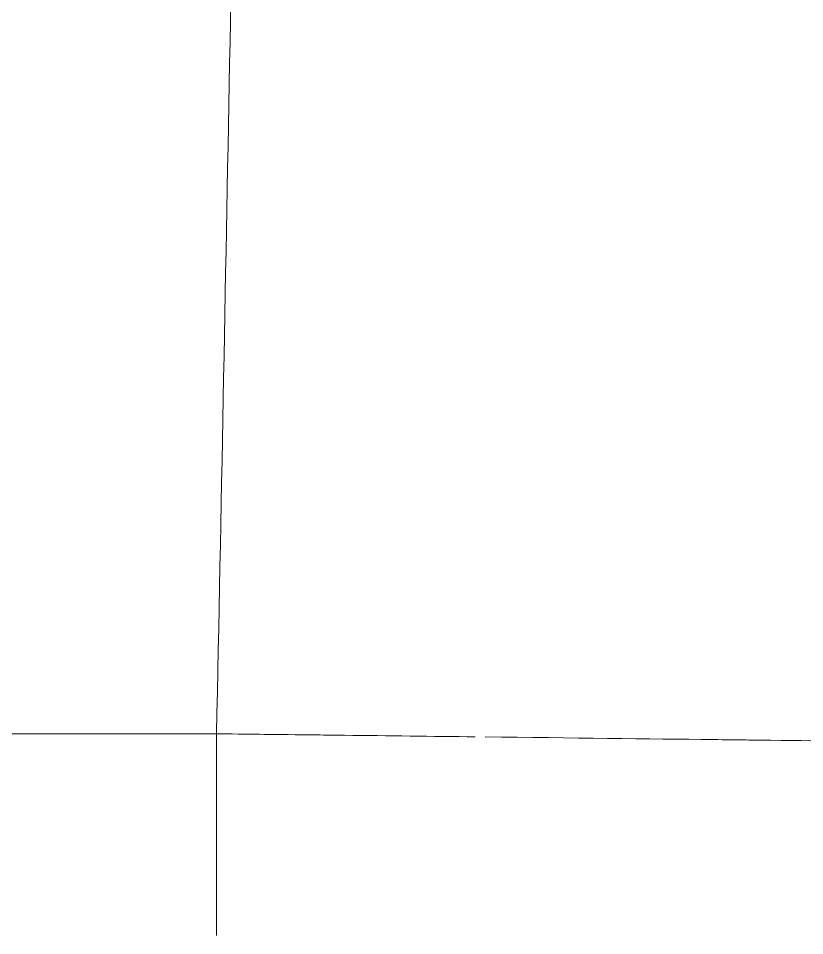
# Model space of a CAD drawing. Header units: millimetres. Extents: x 1680 to 166026, y 35966 to 91121.
# Drawn here: x 99812 to 99856.3, y 51741.7 to 51793.5 of the extents above; entities that cross this region are included whole.
import ezdxf

# ---------------------------------------------------------------- set-up
doc = ezdxf.new("R2010")
doc.units = ezdxf.units.MM
doc.layers.add('I-Furn', color=252, linetype='Continuous', lineweight=13)

# ---------------------------------------------------------------- blocks, each defined once
blk = doc.blocks.new('Furniture_Sofas-Armchairs_Icons-of-Denmark_ EC1-Sofa_Configuration7 - Default-V17-mebel yerləşmə planı')
at = {"layer": 'I-Furn'}
blk.add_line((-34.064, 414.611), (-34.064, 342.5), dxfattribs=at)
for points in [[(-33.633, 451.372), (-33.658, 449.325), (-33.694, 446.266), (-33.736, 442.677)], [(-33.736, 442.677), (-33.729, 443.289), (-33.722, 443.902), (-33.715, 444.505)], [(-33.736, 442.677), (-33.78, 438.988), (-33.83, 434.668), (-33.888, 429.773)], [(-34.064, 414.611), (-34.01, 419.289), (-33.951, 424.334), (-33.894, 429.209)], [(-33.989, 421.042), (-34.014, 418.919), (-34.039, 416.767), (-34.064, 414.611)], [(-22.668, 414.611), (-26.475, 414.611), (-30.416, 414.611), (-34.064, 414.611)], [(-34.064, 414.611), (-32.38, 414.611), (-30.699, 414.611), (-29.042, 414.611)]]:
    blk.add_open_spline(points, degree=3, dxfattribs=at)
blk.add_open_spline([(-337.07, 418.303), (-286.564, 418.273), (-210.807, 417.677), (-109.808, 416.06), (-59.312, 415.124), (-34.064, 414.611)], degree=3, knots=[0, 0, 0, 0, 0.5, 0.75, 1, 1, 1, 1], dxfattribs=at)

msp = doc.modelspace()

# ---------------------------------------------------------------- block references
at = {"layer": 'I-Furn', "rotation": 269.9999999999999}
msp.add_blockref('Furniture_Sofas-Armchairs_Icons-of-Denmark_ EC1-Sofa_Configuration7 - Default-V17-mebel yerləşmə planı', (99408.549, 51719.056), dxfattribs=at)

doc.saveas('drawing.dxf')
